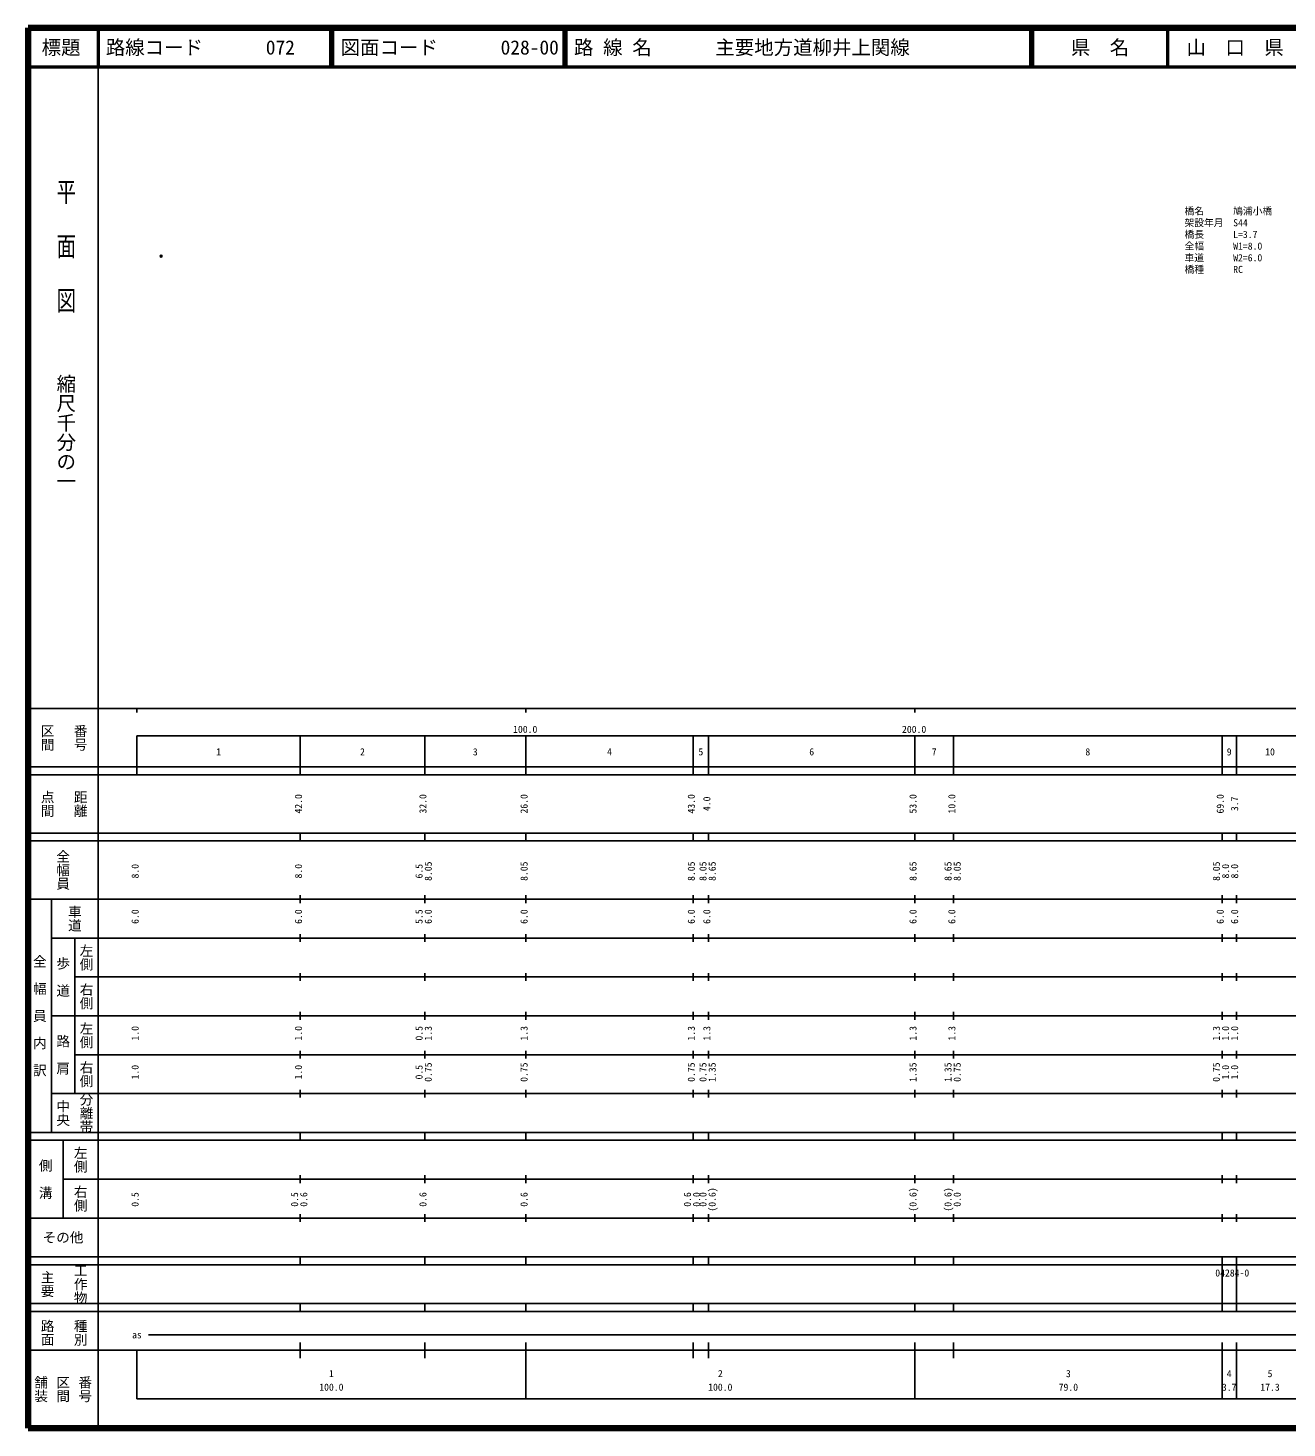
# Model space of a CAD drawing. Units: millimetres on the paper. Extents: x 40 to 680, y 20 to 380.
# Drawn here: x 40 to 363.7, y 20 to 380 of the extents above; entities that cross this region are included whole.
import ezdxf
from ezdxf.enums import TextEntityAlignment as Align

# ---------------------------------------------------------------- set-up
doc = ezdxf.new("R2010")
doc.units = ezdxf.units.MM
doc.header["$PDMODE"] = 32
doc.header["$PDSIZE"] = 0.5
for name, color, linetype in [('M-OTRS', 6, 'Continuous'), ('M-STR-HTXT', 7, 'Continuous'), ('M-TTL-TXT', 7, 'Continuous')]:
    doc.layers.add(name, color=color, linetype=linetype)
for name, color, linetype, lineweight in [('M-TTL', 2, 'Continuous', 140), ('M-TTL-BAND', 7, 'Continuous', 25), ('M-TTL-LINE', 7, 'Continuous', 50)]:
    doc.layers.add(name, color=color, linetype=linetype, lineweight=lineweight)
doc.styles.add('@ＭＳ ゴシック', font='')
doc.styles.add('ＭＳ ゴシック', font='')
doc.styles.get('@ＭＳ ゴシック').set_extended_font_data('@MS Gothic')
doc.styles.get('ＭＳ ゴシック').set_extended_font_data('MS Gothic')

msp = doc.modelspace()

# ---------------------------------------------------------------- linework, layer by layer
at = {"layer": 'M-OTRS'}
msp.add_point((74.229, 321.3), dxfattribs=at)
at = {"layer": 'M-TTL'}
for p, q in [((40, 380), (40, 20)), ((680, 380), (40, 380)), ((40, 20), (680, 20))]:
    msp.add_line(p, q, dxfattribs=at)
at = {"layer": 'M-TTL-BAND'}
for p, q in [((58, 370), (58, 20)), ((40, 205), (579, 205)), ((68, 205), (68, 204)), ((168, 205), (168, 204)), ((268, 205), (268, 204)), ((68, 198), (579, 198)), ((68, 198), (68, 188)), ((110, 188), (110, 198)), ((142, 188), (142, 198)), ((168, 188), (168, 198)), ((211, 188), (211, 198)), ((215, 188), (215, 198)), ((268, 188), (268, 198)), ((278, 188), (278, 198)), ((347, 188), (347, 198)), ((350.7, 188), (350.7, 198)), ((40, 190), (579, 190)), ((40, 188), (579, 188)), ((40, 173), (579, 173)), ((110, 171), (110, 173)), ((142, 171), (142, 173)), ((168, 171), (168, 173)), ((211, 171), (211, 173)), ((215, 171), (215, 173)), ((268, 171), (268, 173)), ((278, 171), (278, 173)), ((347, 171), (347, 173)), ((350.7, 171), (350.7, 173)), ((40, 171), (579, 171)), ((40, 156), (579, 156)), ((46, 96), (46, 156)), ((110, 155), (110, 157)), ((142, 155), (142, 157)), ((168, 155), (168, 157)), ((211, 155), (211, 157)), ((215, 155), (215, 157)), ((268, 155), (268, 157)), ((278, 155), (278, 157)), ((347, 155), (347, 157)), ((350.7, 155), (350.7, 157)), ((46, 146), (579, 146)), ((52, 146), (52, 106)), ((110, 145), (110, 147)), ((142, 145), (142, 147)), ((168, 145), (168, 147)), ((211, 145), (211, 147)), ((215, 145), (215, 147)), ((268, 145), (268, 147)), ((278, 145), (278, 147)), ((347, 145), (347, 147)), ((350.7, 145), (350.7, 147)), ((110, 135), (110, 137)), ((142, 135), (142, 137)), ((168, 135), (168, 137)), ((211, 135), (211, 137)), ((215, 135), (215, 137)), ((268, 135), (268, 137)), ((278, 135), (278, 137)), ((347, 135), (347, 137)), ((350.7, 135), (350.7, 137)), ((52, 136), (579, 136)), ((46, 126), (579, 126)), ((110, 125), (110, 127)), ((142, 125), (142, 127)), ((168, 125), (168, 127)), ((211, 125), (211, 127)), ((215, 125), (215, 127)), ((268, 125), (268, 127)), ((278, 125), (278, 127)), ((347, 125), (347, 127)), ((350.7, 125), (350.7, 127)), ((52, 116), (579, 116)), ((110, 115), (110, 117)), ((142, 115), (142, 117)), ((168, 115), (168, 117)), ((211, 115), (211, 117)), ((215, 115), (215, 117)), ((268, 115), (268, 117)), ((278, 115), (278, 117)), ((347, 115), (347, 117)), ((350.7, 115), (350.7, 117)), ((46, 106), (579, 106)), ((110, 105), (110, 107)), ((142, 105), (142, 107)), ((168, 105), (168, 107)), ((211, 105), (211, 107)), ((215, 105), (215, 107)), ((268, 105), (268, 107)), ((278, 105), (278, 107)), ((347, 105), (347, 107)), ((350.7, 105), (350.7, 107)), ((40, 96), (579, 96)), ((40, 94), (579, 94)), ((49, 94), (49, 74)), ((110, 94), (110, 96)), ((142, 94), (142, 96)), ((168, 94), (168, 96)), ((211, 94), (211, 96)), ((215, 94), (215, 96)), ((268, 94), (268, 96)), ((278, 94), (278, 96)), ((347, 94), (347, 96)), ((350.7, 94), (350.7, 96)), ((49, 84), (579, 84)), ((110, 83), (110, 85)), ((142, 83), (142, 85)), ((168, 83), (168, 85)), ((211, 83), (211, 85)), ((215, 83), (215, 85)), ((268, 83), (268, 85)), ((278, 83), (278, 85)), ((347, 83), (347, 85)), ((350.7, 83), (350.7, 85)), ((40, 74), (579, 74)), ((110, 73), (110, 75)), ((142, 73), (142, 75)), ((168, 73), (168, 75)), ((211, 73), (211, 75)), ((215, 73), (215, 75)), ((268, 73), (268, 75)), ((278, 73), (278, 75)), ((347, 73), (347, 75)), ((350.7, 73), (350.7, 75)), ((40, 64), (579, 64)), ((40, 62), (579, 62)), ((110, 62), (110, 64)), ((142, 62), (142, 64)), ((168, 62), (168, 64)), ((211, 62), (211, 64)), ((215, 62), (215, 64)), ((268, 62), (268, 64)), ((278, 62), (278, 64)), ((347, 62), (347, 64)), ((347, 52), (347, 62)), ((350.7, 62), (350.7, 64)), ((350.7, 52), (350.7, 62)), ((40, 52), (579, 52)), ((110, 50), (110, 52)), ((142, 50), (142, 52)), ((168, 50), (168, 52)), ((211, 50), (211, 52)), ((215, 50), (215, 52)), ((268, 50), (268, 52)), ((278, 50), (278, 52)), ((347, 50), (347, 52)), ((350.7, 50), (350.7, 52)), ((40, 50), (579, 50)), ((71, 44), (565, 44)), ((40, 40), (579, 40)), ((68, 40), (68, 27.5)), ((110, 38), (110, 42)), ((142, 38), (142, 42)), ((168, 27.5), (168, 42)), ((211, 38), (211, 42)), ((215, 38), (215, 42)), ((268, 27.5), (268, 42)), ((278, 38), (278, 42)), ((347, 27.5), (347, 42)), ((350.7, 27.5), (350.7, 42)), ((68, 27.5), (579, 27.5))]:
    msp.add_line(p, q, dxfattribs=at)
at = {"layer": 'M-TTL-LINE'}
for p, q in [((58, 380), (58, 370)), ((117.75, 380), (117.75, 370)), ((118.25, 380), (118.25, 370)), ((177.75, 380), (177.75, 370)), ((178.25, 380), (178.25, 370)), ((297.75, 380), (297.75, 370)), ((298.25, 380), (298.25, 370)), ((333, 380), (333, 370)), ((40, 370), (680, 370))]:
    msp.add_line(p, q, dxfattribs=at)

# ---------------------------------------------------------------- texts
at = {"layer": 'M-STR-HTXT', "style": 'ＭＳ ゴシック'}
for s, p in [('橋名\u3000\u3000\u3000鳩浦小橋', (337.375, 331.456)), ('橋長\u3000\u3000\u3000L=3.7', (337.375, 325.456)), ('架設年月\u3000S44', (337.375, 328.456)), ('全幅\u3000\u3000\u3000W1=8.0', (337.375, 322.456)), ('車道\u3000\u3000\u3000W2=6.0', (337.375, 319.456)), ('橋種\u3000\u3000\u3000RC', (337.375, 316.456))]:
    msp.add_text(s, height=1.833, dxfattribs=at).set_placement(p, align=Align.BOTTOM_LEFT)
at = {"layer": 'M-TTL-BAND', "style": '@ＭＳ ゴシック', "width": 1.4}
msp.add_text('平  面  図', height=3.666, rotation=270, dxfattribs=at).set_placement((49.777, 306.475), align=Align.MIDDLE_RIGHT)
at = {"layer": 'M-TTL-BAND', "style": '@ＭＳ ゴシック'}
msp.add_text('縮尺千分の一', height=3.666, rotation=270, dxfattribs=at).set_placement((49.777, 261.03), align=Align.MIDDLE_RIGHT)
for s, p in [('区間', (45, 197.5)), ('番号', (53.5, 197.5)), ('点間', (45, 180.5)), ('距離', (53.5, 180.5)), ('全幅員', (49, 163.5)), ('車道', (52, 151)), ('左側', (55, 141)), ('全\u3000幅\u3000員\u3000内\u3000訳', (43, 126)), ('歩\u3000道', (49, 136)), ('右側', (55, 131)), ('左側', (55, 121)), ('路\u3000肩', (49, 116)), ('右側', (55, 111)), ('分離帯', (55, 101)), ('中央', (49, 101)), ('左側', (53.5, 89)), ('側\u3000溝', (44.5, 84)), ('右側', (53.5, 79)), ('工作物', (53.5, 57)), ('主要', (45, 57)), ('路面', (45, 44.5)), ('種別', (53.5, 44.5)), ('舗装', (43.333, 30)), ('区間', (49, 30)), ('番号', (54.667, 30))]:
    msp.add_text(s, height=2.566, rotation=270, dxfattribs=at).set_placement(p, align=Align.MIDDLE_CENTER)
at = {"layer": 'M-TTL-BAND', "style": 'ＭＳ ゴシック'}
for s, p in [('100.0', (167.844, 198.195)), ('200.0', (267.844, 198.195)), ('1', (89, 192.405)), ('2', (126, 192.405)), ('3', (155, 192.405)), ('4', (189.5, 192.405)), ('5', (213, 192.405)), ('6', (241.5, 192.405)), ('7', (273, 192.405)), ('8', (312.5, 192.405)), ('9', (348.85, 192.405)), ('10', (359.35, 192.405)), ('as', (68, 42.5)), ('1', (118, 32.523)), ('2', (218, 32.523)), ('3', (307.5, 32.523)), ('4', (348.85, 32.523)), ('5', (359.35, 32.523)), ('100.0', (118, 29.033)), ('100.0', (218, 29.033)), ('79.0', (307.5, 29.033)), ('3.7', (348.85, 29.033)), ('17.3', (359.35, 29.033))]:
    msp.add_text(s, height=1.833, dxfattribs=at).set_placement(p, align=Align.BOTTOM_CENTER)
for s, p in [('42.0', (111, 180.5)), ('32.0', (143, 180.5)), ('26.0', (169, 180.5)), ('43.0', (212, 180.5)), ('4.0', (216, 180.5)), ('53.0', (269, 180.5)), ('10.0', (279, 180.5)), ('69.0', (348, 180.5)), ('3.7', (351.7, 180.5)), ('8.0', (69, 163.174)), ('8.0', (111, 163.174)), ('6.5', (142, 163.174)), ('8.05', (144.37, 163.174)), ('8.05', (169, 163.174)), ('8.05', (212, 163.174)), ('8.05', (215, 163.174)), ('8.65', (217.37, 163.174)), ('8.65', (269, 163.174)), ('8.65', (278, 163.174)), ('8.05', (280.37, 163.174)), ('8.05', (347, 163.174)), ('8.0', (349.37, 163.174)), ('8.0', (351.7, 163.174)), ('6.0', (69, 151.5)), ('6.0', (111, 151.5)), ('5.5', (142, 151.5)), ('6.0', (144.37, 151.5)), ('6.0', (169, 151.5)), ('6.0', (212, 151.5)), ('6.0', (216, 151.5)), ('6.0', (269, 151.5)), ('6.0', (279, 151.5)), ('6.0', (348, 151.5)), ('6.0', (351.7, 151.5)), ('1.0', (69, 121.5)), ('1.0', (111, 121.5)), ('0.5', (142, 121.5)), ('1.3', (144.37, 121.5)), ('1.3', (169, 121.5)), ('1.3', (212, 121.5)), ('1.3', (216, 121.5)), ('1.3', (269, 121.5)), ('1.3', (279, 121.5)), ('1.3', (347, 121.5)), ('1.0', (349.37, 121.5)), ('1.0', (351.7, 121.5)), ('1.0', (69, 111.5)), ('1.0', (111, 111.5)), ('0.5', (142, 111.5)), ('0.75', (144.37, 111.5)), ('0.75', (169, 111.5)), ('0.75', (212, 111.5)), ('0.75', (215, 111.5)), ('1.35', (217.37, 111.5)), ('1.35', (269, 111.5)), ('1.35', (278, 111.5)), ('0.75', (280.37, 111.5)), ('0.75', (347, 111.5)), ('1.0', (349.37, 111.5)), ('1.0', (351.7, 111.5)), ('0.5', (69, 78.764)), ('0.5', (110, 78.764)), ('0.6', (112.37, 78.764)), ('0.6', (143, 78.764)), ('0.6', (169, 78.764)), ('0.6', (211, 78.764)), ('0.0', (213.37, 78.764)), ('0.0', (215, 78.764)), ('(0.6)', (217.37, 78.764)), ('(0.6)', (269, 78.764)), ('(0.6)', (278, 78.764)), ('0.0', (280.37, 78.764))]:
    msp.add_text(s, height=1.833, rotation=90, dxfattribs=at).set_placement(p, align=Align.BOTTOM_CENTER)
msp.add_text('その他', height=2.566, dxfattribs=at).set_placement((49, 69), align=Align.MIDDLE_CENTER)
msp.add_text('04284-0', height=1.833, dxfattribs=at).set_placement((345.27, 58.405), align=Align.BOTTOM_LEFT)
at = {"layer": 'M-TTL-TXT', "style": 'ＭＳ ゴシック'}
for s, p in [('標題', (48.5, 375)), ('県\u3000名', (315.625, 375)), ('山\u3000口\u3000県', (350.375, 375))]:
    msp.add_text(s, height=3.666, dxfattribs=at).set_placement(p, align=Align.MIDDLE_CENTER)
for s, p in [('路線コード', (60, 375)), ('072', (101.142, 375)), ('072', (101.142, 375)), ('072', (101.142, 375)), ('図面コード', (120.38, 375)), ('028-00', (161.521, 375)), ('路 線 名', (180.38, 375)), ('主要地方道柳井上関線', (216.734, 375))]:
    msp.add_text(s, height=3.666, dxfattribs=at).set_placement(p, align=Align.MIDDLE_LEFT)

doc.saveas('drawing.dxf')
